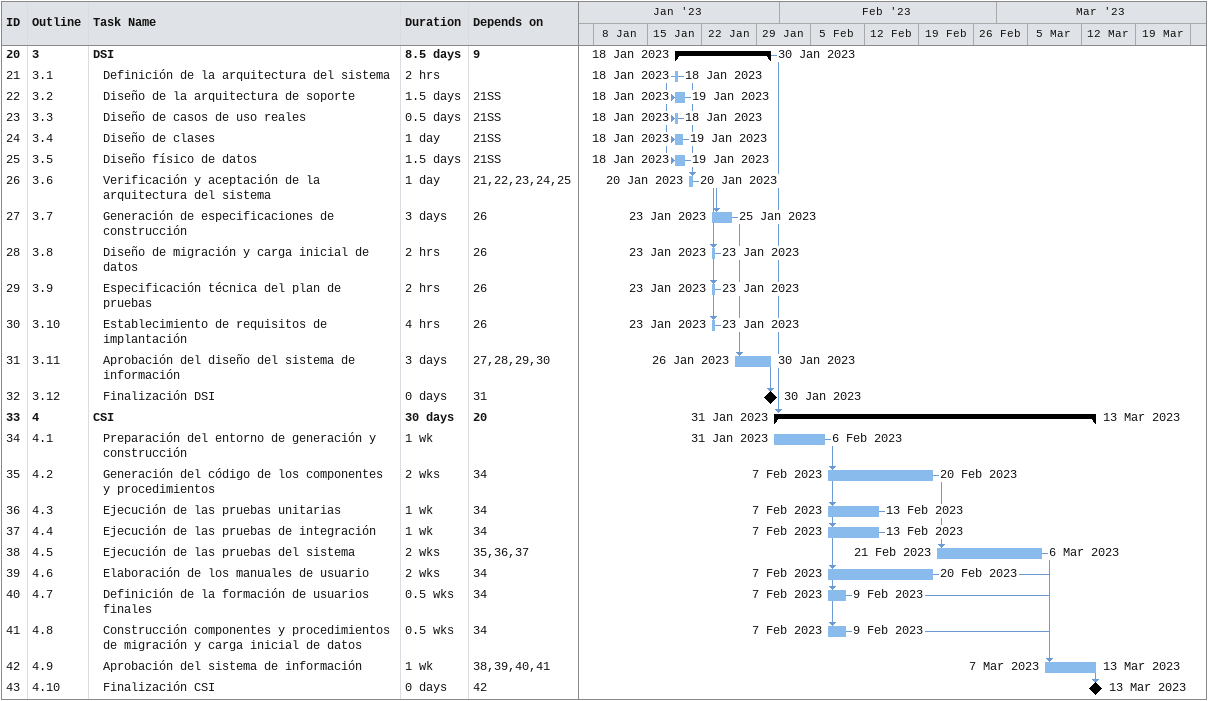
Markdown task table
| ID | WBS | Task | Duration | Start | Finish | Predecessors |
|---|---|---|---|---|---|---|
| 20 | 3 | **DSI** | 8.5d | 2023-01-18 | 2023-01-30 | 9 |
| 21 | 3.1 | Definición de la arquitectura del sistema | 2h | 2023-01-18 | 2023-01-18 |  |
| 22 | 3.2 | Diseño de la arquitectura de soporte | 1.5d | 2023-01-18 | 2023-01-19 | 21SS |
| 23 | 3.3 | Diseño de casos de uso reales | 0.5d | 2023-01-18 | 2023-01-18 | 21SS |
| 24 | 3.4 | Diseño de clases | 1d | 2023-01-18 | 2023-01-19 | 21SS |
| 25 | 3.5 | Diseño físico de datos | 1.5d | 2023-01-18 | 2023-01-19 | 21SS |
| 26 | 3.6 | Verificación y aceptación de la arquitectura del sistema | 1d | 2023-01-20 | 2023-01-20 | 21, 22, 23, 24, 25 |
| 27 | 3.7 | Generación de especificaciones de construcción | 3d | 2023-01-23 | 2023-01-25 | 26 |
| 28 | 3.8 | Diseño de migración y carga inicial de datos | 2h | 2023-01-23 | 2023-01-23 | 26 |
| 29 | 3.9 | Especificación técnica del plan de pruebas | 2h | 2023-01-23 | 2023-01-23 | 26 |
| 30 | 3.10 | Establecimiento de requisitos de implantación | 4h | 2023-01-23 | 2023-01-23 | 26 |
| 31 | 3.11 | Aprobación del diseño del sistema de información | 3d | 2023-01-26 | 2023-01-30 | 27, 28, 29, 30 |
| 32 | 3.12 | Finalización DSI | 0d | 2023-01-30 | 2023-01-30 | 31 |
| 33 | 4 | **CSI** | 30d | 2023-01-31 | 2023-03-13 | 20 |
| 34 | 4.1 | Preparación del entorno de generación y construcción | 1w | 2023-01-31 | 2023-02-06 |  |
| 35 | 4.2 | Generación del código de los componentes y procedimientos | 2w | 2023-02-07 | 2023-02-20 | 34 |
| 36 | 4.3 | Ejecución de las pruebas unitarias | 1w | 2023-02-07 | 2023-02-13 | 34 |
| 37 | 4.4 | Ejecución de las pruebas de integración | 1w | 2023-02-07 | 2023-02-13 | 34 |
| 38 | 4.5 | Ejecución de las pruebas del sistema | 2w | 2023-02-21 | 2023-03-06 | 35, 36, 37 |
| 39 | 4.6 | Elaboración de los manuales de usuario | 2w | 2023-02-07 | 2023-02-20 | 34 |
| 40 | 4.7 | Definición de la formación de usuarios finales | 0.5w | 2023-02-07 | 2023-02-09 | 34 |
| 41 | 4.8 | Construcción componentes y procedimientos de migración y carga inicial de datos | 0.5w | 2023-02-07 | 2023-02-09 | 34 |
| 42 | 4.9 | Aprobación del sistema de información | 1w | 2023-03-07 | 2023-03-13 | 38, 39, 40, 41 |
| 43 | 4.10 | Finalización CSI | 0d | 2023-03-13 | 2023-03-13 | 42 |
